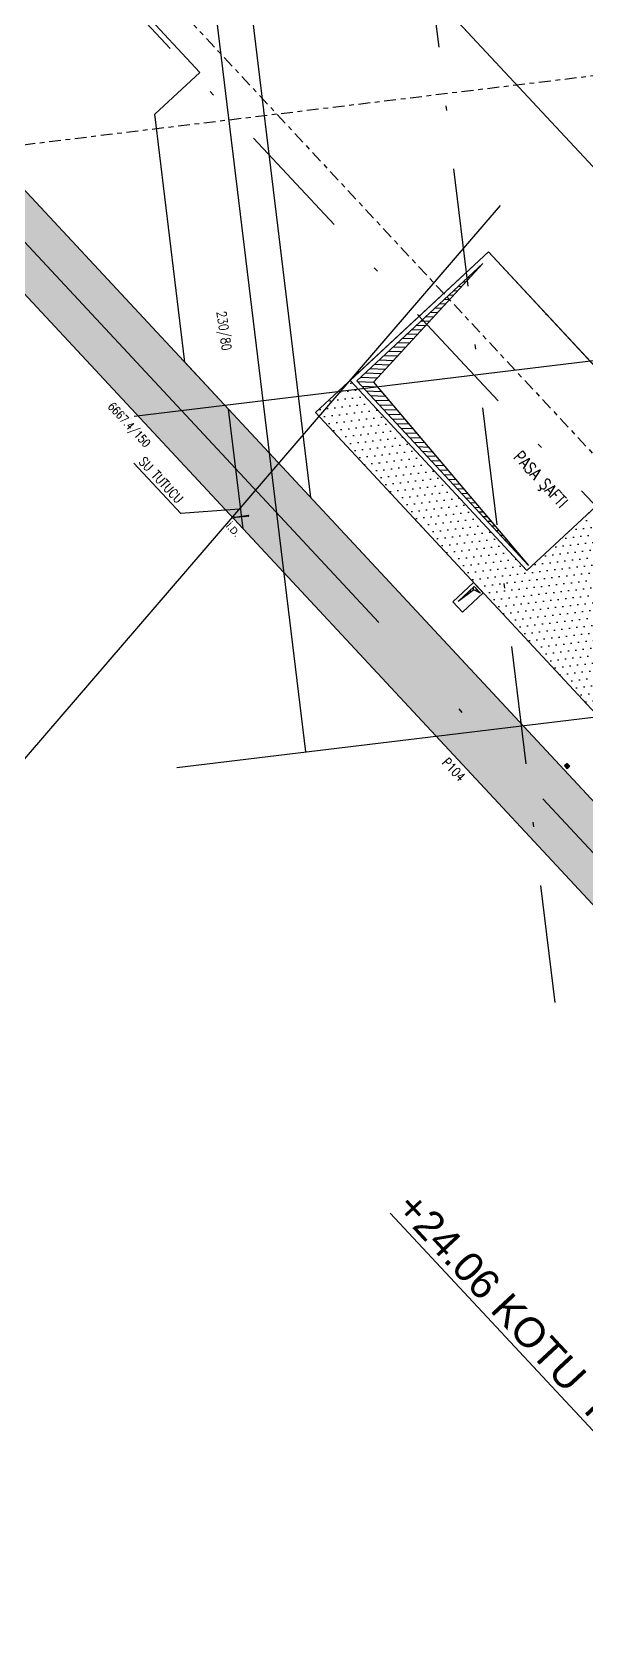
# Model space of a CAD drawing. Header units: millimetres. Extents: x 400392 to 401374, y 4543900 to 4544115.
# Drawn here: x 400436.59 to 400448.32, y 4544019.14 to 4544053.25 of the extents above; entities that cross this region are included whole.
import ezdxf
from ezdxf.enums import TextEntityAlignment as Align

# ---------------------------------------------------------------- set-up
doc = ezdxf.new("R2010")
doc.units = ezdxf.units.MM
for name, pattern in [('ACAD_ISO05W100', [33, 24, -3, 0, -3, 0, -3]), ('AKS', [3, 2.5, -0.25, 0, -0.25]), ('CENTER', [2, 1.25, -0.25, 0.25, -0.25]), ('CONTINU', [0]), ('DASHDOT2', [0.5, 0.25, -0.125, 0, -0.125])]:
    doc.linetypes.add(name, pattern=pattern)
doc.layers.add('A-DETL-GENF', color=92, linetype='Continuous', lineweight=9)
for name, color, linetype in [('aks prota', 2, 'AKS'), ('bosluk prota', 2, 'Continuous'), ('bosluk tarama prota', 8, 'Continuous'), ('boşluk prota', 2, 'Continuous'), ('boşluk taraması prota', 252, 'Continuous'), ('iderzi_PROTA', 3, 'Continuous'), ('kiriş boyutu prota', 6, 'Continuous'), ('kiriş prota', 6, 'Continuous'), ('kolon tarama prota', 252, 'Continuous'), ('lperde prota', 4, 'Continuous'), ('not yazısı prota', 6, 'Continuous'), ('not çizgisi prota', 4, 'Continuous'), ('perde prota', 1, 'Continuous'), ('PRT-AL-TUNEL_EKSENI', 14, 'DASHDOT2'), ('skesit prota', 7, 'Continuous'), ('st-s_kolon tarama', 252, 'Continuous'), ('st_s_su tutucu', 2, 'Continuous'), ('st_s_ölçü', 4, 'Continuous'), ('tperde prota', 6, 'Continuous'), ('tplan prota', 7, 'Continuous')]:
    doc.layers.add(name, color=color, linetype=linetype)
doc.styles.add('AKS', font='romanstw.shx', dxfattribs={"height": 25})
doc.styles.add('Arial', font='Arial.ttf')
doc.styles.add('OLCU', font='romanstw.shx')
doc.styles.add('text25_PROTA', font='Arial.ttf', dxfattribs={"height": 25})
doc.styles.add('TKIRIS', font='romanstw.shx')
doc.styles.add('tkolon', font='romanstw.shx')
doc.styles.add('TSIMPLEX', font='romanstw.shx')
doc.dimstyles.new('1-50', dxfattribs={"dimtxt": 10, "dimasz": 4, "dimexe": 4, "dimexo": 8, "dimgap": 4, "dimtad": 1, "dimdec": 1, "dimrnd": 0.05, "dimzin": 9, "dimdsep": 46, "dimtxsty": 'OLCU', "dimblk1": 'OBLIQUE', "dimblk2": 'OBLIQUE', "dimsah": 1, "dimcen": 2, "dimdle": 4, "dimclrd": 4, "dimclre": 4, "dimclrt": 3, "dimadec": 1, "dimazin": 0, "dimtfac": 1, "dimtdec": 1, "dimtix": 1, "dimtmove": 2, "dimatfit": 3, "dimldrblk": 'OBLIQUE', "dimfxl": 1, "dimtvp": 1, "dimtolj": 1, "dimtzin": 1, "dimarcsym": 0})

# ---------------------------------------------------------------- blocks, each defined once
blk = doc.blocks.new('+24.06 mekanik')
at = {"layer": 'kolon tarama prota', "color": 253}
for p, q in [((59506, 143406), (59441, 143359)), ((59441, 143359), (59506, 143406)), ((59441, 143359), (59488, 143295)), ((59488, 143295), (59441, 143359)), ((59441, 143359), (59441, 143359)), ((59469, 143336), (59464, 143333)), ((59464, 143333), (59469, 143336)), ((59464, 143333), (59464, 143333)), ((59469, 143336), (59469, 143336)), ((59470, 143325), (59474, 143328)), ((59474, 143328), (59470, 143325)), ((59470, 143325), (59470, 143325)), ((59471, 143378), (59474, 143373)), ((59474, 143373), (59471, 143378)), ((59471, 143378), (59471, 143378)), ((59474, 143373), (59474, 143373)), ((59479, 143343), (59474, 143340)), ((59474, 143340), (59479, 143343)), ((59474, 143340), (59474, 143340)), ((59474, 143328), (59474, 143328)), ((59478, 143368), (59482, 143363)), ((59482, 143363), (59478, 143368)), ((59478, 143368), (59478, 143368)), ((59483, 143379), (59479, 143383)), ((59479, 143383), (59483, 143379)), ((59479, 143383), (59479, 143383)), ((59479, 143343), (59479, 143343)), ((59480, 143332), (59484, 143335)), ((59484, 143335), (59480, 143332)), ((59480, 143332), (59480, 143332)), ((59482, 143363), (59482, 143363)), ((59483, 143379), (59483, 143379)), ((59489, 143351), (59484, 143347)), ((59484, 143347), (59489, 143351)), ((59484, 143347), (59484, 143347)), ((59484, 143335), (59484, 143335)), ((59486, 143358), (59489, 143353)), ((59489, 143353), (59486, 143358)), ((59486, 143358), (59486, 143358)), ((59490, 143369), (59487, 143374)), ((59487, 143374), (59490, 143369)), ((59487, 143374), (59487, 143374)), ((59488, 143295), (59553, 143342)), ((59553, 143342), (59488, 143295)), ((59488, 143295), (59488, 143295)), ((59489, 143353), (59489, 143353)), ((59489, 143351), (59489, 143351)), ((59490, 143369), (59490, 143369)), ((59490, 143339), (59495, 143343)), ((59495, 143343), (59490, 143339)), ((59490, 143339), (59490, 143339)), ((59497, 143359), (59494, 143364)), ((59494, 143364), (59497, 143359)), ((59494, 143364), (59494, 143364)), ((59495, 143343), (59495, 143343)), ((59497, 143359), (59497, 143359)), ((59497, 143343), (59500, 143338)), ((59500, 143338), (59497, 143343)), ((59497, 143343), (59497, 143343)), ((59504, 143362), (59499, 143358)), ((59499, 143358), (59504, 143362)), ((59499, 143358), (59499, 143358)), ((59500, 143338), (59500, 143338)), ((59504, 143362), (59504, 143362)), ((59504, 143332), (59508, 143328)), ((59508, 143328), (59504, 143332)), ((59504, 143332), (59504, 143332)), ((59505, 143350), (59510, 143354)), ((59510, 143354), (59505, 143350)), ((59505, 143350), (59505, 143350)), ((59508, 143344), (59505, 143348)), ((59505, 143348), (59508, 143344)), ((59505, 143348), (59505, 143348)), ((59553, 143342), (59506, 143406)), ((59506, 143406), (59553, 143342)), ((59506, 143406), (59506, 143406)), ((59508, 143344), (59508, 143344)), ((59508, 143328), (59508, 143328)), ((59514, 143369), (59510, 143366)), ((59510, 143366), (59514, 143369)), ((59510, 143366), (59510, 143366)), ((59510, 143354), (59510, 143354)), ((59512, 143322), (59515, 143318)), ((59515, 143318), (59512, 143322)), ((59512, 143322), (59512, 143322)), ((59516, 143333), (59513, 143338)), ((59513, 143338), (59516, 143333)), ((59513, 143338), (59513, 143338)), ((59514, 143369), (59514, 143369)), ((59515, 143318), (59515, 143318)), ((59516, 143358), (59520, 143361)), ((59520, 143361), (59516, 143358)), ((59516, 143358), (59516, 143358)), ((59516, 143333), (59516, 143333)), ((59524, 143376), (59520, 143373)), ((59520, 143373), (59524, 143376)), ((59520, 143373), (59520, 143373)), ((59520, 143361), (59520, 143361)), ((59523, 143324), (59520, 143328)), ((59520, 143328), (59523, 143324)), ((59520, 143328), (59520, 143328)), ((59523, 143324), (59523, 143324)), ((59524, 143376), (59524, 143376)), ((59526, 143365), (59530, 143368)), ((59530, 143368), (59526, 143365)), ((59526, 143365), (59526, 143365)), ((59530, 143368), (59530, 143368)), ((59553, 143342), (59553, 143342))]:
    blk.add_line(p, q, dxfattribs=at)
for centre, radius, start, end in [((59497, 143351), 40, 126, 306), ((59497, 143351), 40, 126, 306), ((59497, 143351), 37.3, 133.6967, 208.3033), ((59497, 143351), 37.3, 133.6967, 208.3033), ((59497, 143351), 33, 0, 180), ((59497, 143351), 33, 180, 0), ((59497, 143351), 32, 134.9893, 207.0107), ((59497, 143351), 32, 134.9893, 207.0107), ((59497, 143351), 30, 126, 306), ((59497, 143351), 30, 126, 306), ((59497, 143351), 37.3, 223.6967, 298.3033), ((59497, 143351), 37.3, 223.6967, 298.3033), ((59497, 143351), 25, 126, 306), ((59497, 143351), 25, 126, 306), ((59497, 143351), 25.3, 137.3831, 204.6169), ((59497, 143351), 25.3, 137.3831, 204.6169), ((59497, 143351), 40, 306, 126), ((59497, 143351), 40, 306, 126), ((59497, 143351), 32, 224.9893, 297.0107), ((59497, 143351), 32, 224.9893, 297.0107), ((59497, 143351), 20, 140.4775, 201.5225), ((59497, 143351), 20, 140.4775, 201.5225), ((59497, 143351), 37.3, 43.6967, 118.3033), ((59497, 143351), 37.3, 43.6967, 118.3033), ((59497, 143351), 30, 306, 126), ((59497, 143351), 30, 306, 126), ((59497, 143351), 25.3, 227.3831, 294.6169), ((59497, 143351), 25.3, 227.3831, 294.6169), ((59497, 143334), 16.5, 90, 270), ((59497, 143351), 25, 306, 126), ((59497, 143351), 25, 306, 126), ((59497, 143351), 32, 44.9893, 117.0107), ((59497, 143351), 32, 44.9893, 117.0107), ((59497, 143351), 13.3, 148.0243, 193.9757), ((59497, 143351), 13.3, 148.0243, 193.9757), ((59497, 143351), 20, 230.4775, 291.5225), ((59497, 143351), 20, 230.4775, 291.5225), ((59497, 143351), 25.3, 47.3831, 114.6169), ((59497, 143351), 25.3, 47.3831, 114.6169), ((59497, 143351), 8, 164.6822, 177.3178), ((59497, 143351), 8, 164.6822, 177.3178), ((59497, 143351), 20, 50.4775, 111.5225), ((59497, 143351), 20, 50.4775, 111.5225), ((59497, 143351), 13.3, 238.0243, 283.9757), ((59497, 143351), 13.3, 238.0243, 283.9757), ((59497, 143351), 13.3, 58.0243, 103.9757), ((59497, 143351), 13.3, 58.0243, 103.9757), ((59497, 143351), 8, 254.6822, 267.3178), ((59497, 143351), 8, 254.6822, 267.3178), ((59497, 143367), 16.5, 270, 90), ((59497, 143351), 8, 74.6822, 87.3178), ((59497, 143351), 8, 74.6822, 87.3178), ((59497, 143351), 8, 344.6822, 357.3178), ((59497, 143351), 8, 344.6822, 357.3178), ((59497, 143351), 13.3, 328.0243, 13.9757), ((59497, 143351), 13.3, 328.0243, 13.9757), ((59497, 143351), 20, 320.4775, 21.5225), ((59497, 143351), 20, 320.4775, 21.5225), ((59497, 143351), 25.3, 317.3831, 24.6169), ((59497, 143351), 25.3, 317.3831, 24.6169), ((59497, 143351), 32, 314.9893, 27.0107), ((59497, 143351), 32, 314.9893, 27.0107), ((59497, 143351), 37.3, 313.6967, 28.3033), ((59497, 143351), 37.3, 313.6967, 28.3033)]:
    blk.add_arc(centre, radius, start, end, dxfattribs=at)
blk = doc.blocks.new('_Oblique')
at = {"layer": 'st_s_ölçü', "lineweight": -2}
blk.add_line((-0.5, -0.5), (0.5, 0.5), dxfattribs=at)
blk = doc.blocks.new('D')
at = {"layer": 'st_s_su tutucu', "linetype": 'CONTINU', "ltscale": 0.2}
for p, q in [((-39987.8, 52508.2), (-39992.6, 52508.2)), ((-39992.6, 52508.2), (-39992.6, 52507.4)), ((-39992.6, 52507.4), (-39990.6, 52506.1)), ((-39990.6, 52478.7), (-39991.9, 52478.7)), ((-39991.9, 52478.7), (-39991.9, 52477.7)), ((-39991.9, 52477.7), (-39990.6, 52477.7)), ((-39990.6, 52498.5), (-39991.5, 52498.5)), ((-39991.5, 52498.5), (-39991.5, 52497.9)), ((-39991.5, 52497.9), (-39990.6, 52497.9)), ((-39990.6, 52488.5), (-39991.5, 52488.5)), ((-39991.5, 52488.5), (-39991.5, 52487.9)), ((-39991.5, 52487.9), (-39990.6, 52487.9)), ((-39991.5, 52467.9), (-39991.5, 52468.5)), ((-39991.5, 52468.5), (-39990.6, 52468.5)), ((-39990.6, 52467.9), (-39991.5, 52467.9)), ((-39990.6, 52506.1), (-39990.6, 52498.5)), ((-39990.6, 52497.9), (-39990.6, 52488.5)), ((-39990.6, 52487.9), (-39990.6, 52478.7)), ((-39990.6, 52468.5), (-39990.6, 52477.7)), ((-39990.6, 52458.5), (-39990.6, 52467.9)), ((-39989.8, 52506.1), (-39987.8, 52507.4)), ((-39989.8, 52498.5), (-39989.8, 52506.1)), ((-39988.9, 52498.5), (-39989.8, 52498.5)), ((-39989.8, 52488.5), (-39989.8, 52497.9)), ((-39989.8, 52497.9), (-39988.9, 52497.9)), ((-39988.9, 52488.5), (-39989.8, 52488.5)), ((-39989.8, 52478.7), (-39989.8, 52487.9)), ((-39989.8, 52487.9), (-39988.9, 52487.9)), ((-39988.5, 52478.7), (-39989.8, 52478.7)), ((-39989.8, 52477.7), (-39988.5, 52477.7)), ((-39989.8, 52477.7), (-39989.8, 52468.5)), ((-39989.8, 52468.5), (-39988.9, 52468.5)), ((-39988.9, 52467.9), (-39989.8, 52467.9)), ((-39989.8, 52467.9), (-39989.8, 52458.5)), ((-39988.9, 52497.9), (-39988.9, 52498.5)), ((-39988.9, 52487.9), (-39988.9, 52488.5)), ((-39988.9, 52468.5), (-39988.9, 52467.9)), ((-39988.5, 52477.7), (-39988.5, 52478.7)), ((-39987.8, 52507.4), (-39987.8, 52508.2)), ((-39992.6, 52449), (-39990.6, 52450.3)), ((-39992.6, 52448.2), (-39992.6, 52449)), ((-39987.8, 52448.2), (-39992.6, 52448.2)), ((-39991.5, 52457.9), (-39991.5, 52458.5)), ((-39991.5, 52458.5), (-39990.6, 52458.5)), ((-39990.6, 52457.9), (-39991.5, 52457.9)), ((-39990.6, 52450.3), (-39990.6, 52457.9)), ((-39989.8, 52458.5), (-39988.9, 52458.5)), ((-39988.9, 52457.9), (-39989.8, 52457.9)), ((-39989.8, 52457.9), (-39989.8, 52450.3)), ((-39989.8, 52450.3), (-39987.8, 52449)), ((-39988.9, 52458.5), (-39988.9, 52457.9)), ((-39987.8, 52449), (-39987.8, 52448.2))]:
    blk.add_line(p, q, dxfattribs=at)

msp = doc.modelspace()

# ---------------------------------------------------------------- hatches: boundary and pattern name
at = {"layer": 'bosluk tarama prota'}
h = msp.add_hatch(dxfattribs=at)
h.set_pattern_fill('ANSI31', color=256, scale=0.5, angle=68.0417)
h.set_pattern_definition([(268.04168, (400425.630775, 4544018.177614), (0.0624635, -0.00213577), [])])
h.paths.add_polyline_path([(400445.954, 4544041.505), (400446.085, 4544041.366), (400445.944, 4544041.437), (400445.618, 4544041.191)])
at = {"layer": 'boşluk taraması prota', "ltscale": 2}
h = msp.add_hatch(dxfattribs=at)
h.set_pattern_fill('ANSI31', color=256, scale=0.03, angle=-47.076, style=0)
h.set_pattern_definition([(357.923994, (399664.0633, 4544279.97953), (0.003450452, 0.095187483), [])])
h.paths.add_polyline_path([(400446.137, 4544048.353), (400443.821, 4544045.835), (400447.107, 4544041.954), (400443.466, 4544045.869)])
at = {"layer": 'kolon tarama prota'}
h = msp.add_hatch(color=256, dxfattribs=at)
h.dxf.hatch_style = 1
h.paths.add_polyline_path([(400441.059, 4544042.73), (400440.752, 4544045.263), (400397.51, 4544091.758), (400415.743, 4544108.715), (400430.611, 4544092.73), (400434.924, 4544093.254), (400434.743, 4544094.743), (400431.188, 4544094.311), (400416.025, 4544110.616), (400395.595, 4544091.615)])
h = msp.add_hatch(color=256, dxfattribs=at)
h.dxf.hatch_style = 1
h.paths.add_polyline_path([(400473.93, 4544009.589), (400440.752, 4544045.263), (400441.059, 4544042.73), (400472.151, 4544009.299), (400471.931, 4544009.095), (400472.612, 4544008.363)])
at = {"layer": 'st-s_kolon tarama', "ltscale": 0.001}
h = msp.add_hatch(dxfattribs=at)
h.set_pattern_fill('DOTS', color=253, scale=0.1, angle=6.9318)
h.set_pattern_definition([(6.931826, (399405.98143, 4544554.57553), (0.059635541, 0.167169242), [0, -0.15875])])
h.paths.add_polyline_path([(400446.254, 4544048.598), (400449.997, 4544044.566), (400447.072, 4544041.845), (400443.325, 4544045.874), (400442.593, 4544045.193), (400448.722, 4544038.602), (400452.383, 4544042.008)])

# ---------------------------------------------------------------- linework, layer by layer
at = {"layer": 'aks prota', "ltscale": 10}
for p, q in [((400512.678, 4543981.362), (400399.682, 4544102.858)), ((400442.389, 4544038.001), (400435.078, 4544098.205)), ((400505.428, 4543974.62), (400392.433, 4544096.116)), ((400438.755, 4544045.114), (400485.114, 4544050.744)), ((400439.659, 4544037.669), (400486.019, 4544043.299))]:
    msp.add_line(p, q, dxfattribs=at)
at = {"layer": 'bosluk prota'}
msp.add_lwpolyline([(400445.954, 4544041.505), (400446.085, 4544041.366), (400445.944, 4544041.437), (400445.618, 4544041.191)], close=True, dxfattribs=at)
at = {"layer": 'boşluk prota', "ltscale": 0.05}
msp.add_lwpolyline([(400446.137, 4544048.353), (400443.821, 4544045.835), (400447.107, 4544041.954), (400443.466, 4544045.869)], close=True, dxfattribs=at)
at = {"layer": 'iderzi_PROTA', "linetype": 'ACAD_ISO05W100', "lineweight": 30, "ltscale": 2}
msp.add_lwpolyline([(400441.059, 4544042.73), (400440.752, 4544045.263), (400439.825, 4544046.26), (400439.188, 4544051.515), (400440.141, 4544052.401), (400438.921, 4544053.715), (400438.145, 4544060.104), (400439.101, 4544060.993), (400437.877, 4544062.308), (400437.176, 4544068.08), (400438.132, 4544068.968), (400436.908, 4544070.285), (400436.445, 4544074.092), (400437.401, 4544074.981), (400436.178, 4544076.297), (400435.387, 4544082.804), (400436.343, 4544083.693), (400435.12, 4544085.009), (400434.612, 4544089.186), (400435.407, 4544089.282), (400434.744, 4544094.743)], dxfattribs=at)
at = {"layer": 'kiriş prota'}
msp.add_line((400439.26, 4544069.994), (400442.49, 4544043.394), dxfattribs=at)
msp.add_lwpolyline([(400446.254, 4544048.598), (400449.997, 4544044.566), (400447.072, 4544041.845), (400443.325, 4544045.874), (400446.254, 4544048.598)], dxfattribs=at)
msp.add_lwpolyline([(400446.144, 4544041.374), (400445.705, 4544040.966), (400445.5, 4544041.185), (400445.94, 4544041.594)], close=True, dxfattribs=at)
at = {"layer": 'not yazısı prota'}
msp.add_lwpolyline([(400446.254, 4544048.598), (400452.383, 4544042.008), (400448.722, 4544038.602), (400442.593, 4544045.193)], close=True, dxfattribs=at)
at = {"layer": 'perde prota'}
msp.add_lwpolyline([(400441.059, 4544042.73), (400440.752, 4544045.263), (400397.51, 4544091.758), (400415.743, 4544108.715), (400430.611, 4544092.73), (400434.924, 4544093.254), (400434.743, 4544094.743), (400431.188, 4544094.311), (400416.025, 4544110.616), (400395.595, 4544091.615)], close=True, dxfattribs=at)
msp.add_lwpolyline([(400473.93, 4544009.589), (400472.612, 4544008.363), (400471.931, 4544009.095), (400472.151, 4544009.299), (400441.059, 4544042.73), (400440.752, 4544045.263), (400473.93, 4544009.589)], dxfattribs=at)
at = {"layer": 'PRT-AL-TUNEL_EKSENI', "ltscale": 10}
for p, q in [((400396.131, 4544099.555), (400509.126, 4543978.059)), ((400447.668, 4544032.687), (400439.645, 4544098.759))]:
    msp.add_line(p, q, dxfattribs=at)
at = {"layer": 'skesit prota', "linetype": 'CENTER', "ltscale": 0.2}
for points in [[(400490.161, 4544057.391), (400425.273, 4544049.511)], [(400438.41, 4544055.136), (400492.188, 4543997.313)]]:
    msp.add_lwpolyline(points, dxfattribs=at)

# ---------------------------------------------------------------- block references
at = {"layer": 'A-DETL-GENF', "xscale": 0.001, "yscale": 0.001, "zscale": 0.001, "rotation": 276.9239939588385}
msp.add_blockref('+24.06 mekanik', (400298.444, 4544079.483), dxfattribs=at)
at = {"layer": 'st_s_ölçü', "xscale": 0.004999999999999998, "yscale": 0.004999999999999998, "zscale": 0.004999999999999998, "rotation": 276.9239943718327}
msp.add_blockref('D', (400204.655, 4543812.866), dxfattribs=at)

# ---------------------------------------------------------------- texts
at = {"layer": 'iderzi_PROTA', "linetype": 'ACAD_ISO05W100', "style": 'text25_PROTA'}
msp.add_text('İ.D.', height=0.15, rotation=312.924, dxfattribs=at).set_placement((400440.681, 4544042.781))
at = {"layer": 'kiriş boyutu prota', "ltscale": 0.05, "style": 'TKIRIS', "width": 0.8}
msp.add_text('230/80', height=0.2, rotation=278.1611, dxfattribs=at).set_placement((400440.599, 4544047.34), align=Align.MIDDLE_LEFT)
at = {"layer": 'lperde prota', "style": 'tkolon', "width": 0.8}
msp.add_text('6667.4/150', height=0.18, rotation=312.5635, dxfattribs=at).set_placement((400438.25, 4544045.372), align=Align.MIDDLE_LEFT)
at = {"layer": 'not yazısı prota', "style": 'AKS', "width": 0.8}
msp.add_text('PASA ŞAFTI', height=0.25, rotation=312.924, dxfattribs=at).set_placement((400447.273, 4544043.694), align=Align.CENTER)
at = {"layer": 'not yazısı prota', "ltscale": 0.05, "style": 'TSIMPLEX', "width": 0.8}
msp.add_text('SU TUTUCU', height=0.2, rotation=312.924, dxfattribs=at).set_placement((400438.834, 4544044.138))
at = {"layer": 'tperde prota', "style": 'tkolon', "width": 0.8}
msp.add_text('P104', height=0.2, rotation=313.3933, dxfattribs=at).set_placement((400445.33, 4544037.829), align=Align.MIDDLE_LEFT)
at = {"layer": 'tplan prota', "style": 'Arial'}
msp.add_text('%%U+24.06 KOTU  KALIP PLANI', height=0.625, rotation=312.924, dxfattribs=at).set_placement((400448.274, 4544024.466), align=Align.MIDDLE)

# ---------------------------------------------------------------- leaders
at = {"layer": 'not çizgisi prota'}
msp.add_leader([(400440.976, 4544043.147), (400439.741, 4544043.054), (400438.749, 4544044.12)], dimstyle='1-50', override={"dimasz": 12, "dimgap": 4, "dimtad": 0}, dxfattribs=at)

doc.saveas('drawing.dxf')
